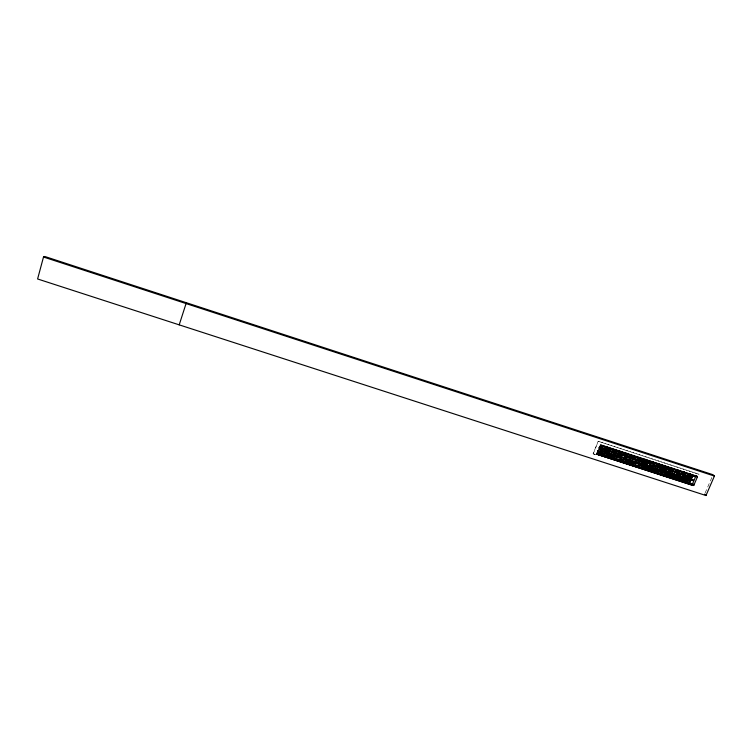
<?xml version="1.0" encoding="UTF-8"?>
<svg xmlns="http://www.w3.org/2000/svg" width="752" height="752" viewBox="0 0 752 752"><rect width="100%" height="100%" fill="white"/><g stroke="black" fill="none" stroke-linecap="round" stroke-linejoin="round"><path stroke-width="0.56" stroke-dasharray="3.76 2.82" d="M595.443 454.622L593.112 453.757L598.16 441.264L699.04 474.268L598.16 441.264M593.206 453.898L598.263 441.396M705.113 493.049L712.106 476.9M593.112 453.757L595.34 454.481"/><path stroke-width="1.13" d="M605.144 451.068C607.259 455.383 592.454 445.231 605.285 451.144M601.703 445.955L606.488 447.966L607.043 447.055L606.573 447.976M601.75 446.152L602.145 445.56M599.062 447.891L603.565 449.367L604.11 448.559L603.499 449.235M605.567 450.034C603.649 447.111 611.987 449.752 610.314 451.332C597.37 445.842 611.949 454.274 610.182 450.26M606.375 452.102L606.657 452.704L606.413 451.952L607.146 451.623L611.714 453.353M612.645 449.884C616.631 449.865 605.708 449.527 608.763 447.44M608.171 448.164L608.744 447.572M609.881 455.928C609.505 453.061 617.27 457.009 614.45 457.507M610.107 456.201L609.75 455.552M611.564 451.698C612.448 448.512 622.158 455.862 612.147 450.899C611.103 450.495 611.761 452.629 611.451 451.567M612.918 454.678L613.594 453.823L612.833 454.264M614.403 450.091L615.296 449.668L614.638 450.551M611.837 452.065C611.555 452.413 619.075 454.462 616.593 452.366M617.994 453.982L617.862 453.24L618.511 453.089M622.355 455.392C628.24 454.189 614.948 456.746 618.426 453.099M621.133 452.742L621.237 451.576M620.851 452.3L621.594 451.717M622.684 460.186C621.039 457.705 629.969 460.901 627.13 461.615M622.506 460.036L622.402 459.669M624.386 457.63L623.643 458.165L619.037 456.267L623.803 458.306L624.47 457.93L624.235 457.235M627.074 454.293C627.76 454.998 626.519 454.537 627.563 453.635M627.563 460.647C628.945 462.781 623.681 461.239 622.618 460.177M624.32 456.041C624.611 458.071 631.887 456.934 628.794 457.47M630.787 458.222C629.49 455.703 635.261 457.319 635.872 459.002M630.815 459.82L630.383 459.181L630.815 459.867M637.01 461.69C636.643 463.58 629.706 461.061 632.413 459.97M635.882 459.124C635.478 458.899 635.036 460.356 635.882 459.162C617.486 452.384 648.75 464.736 630.778 458.137M636.728 459.716L641.447 461.709L642.17 461.023M642.161 460.985L637.593 459.284L636.859 459.735L641.324 461.568L642.067 460.995M637.978 462.508L638.307 463.006M640.131 458.927L639.708 458.175L640.431 457.761L640.055 458.899L644.37 460.309M639.811 465.855L640.441 465.112M640.469 465.309C635.299 460.064 632.065 465.601 639.689 465.826M643.308 463.777L642.763 464.322M642.763 464.473L638.326 462.941L642.81 464.473L643.421 464.003L642.988 463.279L643.421 463.805M654.748 465.074C653.3 469.464 643.336 458.184 654.729 465.037C653.375 463.796 649.512 462.348 649.399 464.069C650.499 464.576 653.996 466.86 654.644 465.084M649.719 465.967L645.047 463.956M653.892 470.094C652.745 468.552 665.125 472.472 654.625 469.408M654.014 470.197L654.625 469.539M660.557 472.604C658.771 467.189 673.924 479.626 660.294 472.275M661.046 467.312C660.867 466.137 661.168 468.684 660.171 467.697M662.286 468.487C660.801 465.949 666.836 467.725 667.306 469.201M662.004 468.045L662.709 467.462L667.005 468.797L666.61 469.897L667.174 469.051M662.145 469.906C662.991 471.598 650.066 468.064 662.268 470.056M663.236 470.865L663.8 470.056L663.123 470.479L663.546 471.241L667.832 472.632L668.519 471.936M671.837 475.537C672.852 476.627 664.307 475.349 667.118 473.61C679.517 478.827 664.138 470.611 666.817 474.634M668.284 470.16L668.979 469.511M669.374 472.792C683.126 480.584 667.757 467.584 669.806 473.271M670.276 467.941L669.355 468.355L670.117 467.641M672.015 468.148L671.245 468.825L671.301 468.129M672.702 476.27C671.536 474.879 679.197 477.276 677.74 477.022M672.777 476.401L673.416 475.64M674.403 471.974L675.061 471.391L679.817 473.506L679.169 473.976L674.544 472.237M681.857 476.815L682.637 476.176L687.065 477.746L686.576 478.723L682.092 477.153L686.491 478.704M682.647 471.908L682.008 472.576L682.778 471.936M685.476 480.603C684.047 478.648 692.714 480.998 689.753 481.976C694.575 480.265 675.352 478.253 689.81 482.107M685.927 475.311L685.185 475.837L680.917 474.446L685.373 475.997L686.068 475.339M686.886 475.997L691.52 478.009L687.366 476.655L686.905 475.884L687.591 475.461L691.859 476.853L692.301 477.529L691.605 478.028L692.16 477.229M600.256 450.58L600.021 450.044M605.388 451.491L604.721 452.112M616.8 452.845L616.17 453.484M617.364 456.116L618.069 456.013L617.984 455.27M618.163 455.787L617.853 455.129M624.498 457.808L619.817 455.74M627.187 454.396L627.553 453.813M652.407 462.536L653.112 461.991M660.275 472.124L660.98 471.579M660.914 467.208L660.256 467.716M663.875 465.751L663.339 466.484L658.912 464.952M677.947 477.426L677.308 478.046L673.002 476.552M687.027 476.148L687.77 475.621L692.282 477.294M600.124 450.298L600.801 449.555M601.816 446.011L601.967 445.466M602.004 453.522L602.249 452.422M602.521 453.099L602.183 452.375L597.539 451.106M606.479 452.243L607.052 451.736M609.863 455.693L610.558 455.195M622.524 459.81L623.22 459.303L627.394 460.553M624.113 455.486L624.686 455.016L629.565 456.99M636.859 459.773L637.433 459.134L641.917 460.638M638.1 462.527L638.758 462.019M649.578 465.902C637.423 463.223 651.364 468.693 649.474 465.507M663.866 465.873L663.339 466.484M669.496 472.745L670.107 472.106M674.544 472.04L675.202 471.542M678.078 477.567L677.167 477.896M640.337 465.244L639.811 465.704M671.696 475.433L671.085 475.894M43.503 257.024L37.6 278.973L705.978 495.53L714.4 476.072L713.037 474.738L44.744 256.47L43.503 257.024L714.4 476.072M179.202 324.855L186.336 302.718M696.061 475.696L692.62 483.724C691.163 483.912 692.893 486.497 693.908 485.087L697.367 477.031L697.029 476.279L601.337 445.09L600.463 445.466L597.144 453.663L597.53 454.499L693.015 485.501M611.696 453.672L611.31 454.199M618.041 455.693L617.486 456.116M624.245 455.59L624.799 455.157M605.238 449.358L605.905 448.972L610.248 450.298M611.808 453.804L611.282 454.039M630.655 459.876C628.597 461.625 620.372 456.746 630.684 460.158C631.36 458.006 624.01 456.426 625.72 458.927M693.504 485.548L596.787 454.152L693.673 485.143L692.536 483.931L597.238 452.977M697.292 476.73L600.425 445.165L697.292 476.73L696.136 475.537M690.176 474.145L690.327 475.283L690.618 474.108M646.325 459.857C646.015 461.352 645.883 460.685 646.767 459.82M677.909 470.188C677.608 471.372 676.932 471.053 677.937 470.019M597.473 450.946L602.145 452.356M688.813 478.328C686.087 480.631 696.643 480.114 692.695 480.603M620.926 459.707L621.387 458.786M655.65 467.5C644.52 461.352 655.048 471.908 655.979 467.819M676.368 474.268C673.454 476.486 684.273 476.007 680.334 476.693M693.165 479.71L688.832 478.197L688.136 478.535L688.494 479.353L692.583 480.575M620.851 459.566L621.528 459.002M650.734 462.245L651.439 461.803L650.781 462.386M633.475 463.664L634.115 462.997M651.467 466.146L650.828 467.048M651.035 467.171L655.255 468.411L655.866 467.791M679.065 473.826L679.695 473.205M619.14 451.971C620.221 452.121 619.206 450.016 619.874 451.482M614.459 450.316L619.178 452.102L619.742 451.228M618.36 452.958L623.004 454.546M619.855 455.862L619.046 456.182L619.892 455.872M644.398 460.196L645.009 459.491M635.844 463.411L635.186 463.758L635.449 464.445M657.586 463.589L656.9 464.285L657.633 463.561M665.586 466.08C664.599 467.575 664.918 466.165 665.501 465.939M648.384 467.5L647.81 468.336L652.304 469.925L652.99 469.586L652.642 468.769L648.299 467.359M624.921 455.167L629.546 456.868M644.934 463.928L644.276 464.435L644.746 465.131M645.094 464.078L644.633 465.074M684.48 472.209C681.227 473.863 692.16 474.108 688.249 474.606M658.526 471.833C659.739 470.63 659.401 472.162 658.451 471.814M694.453 476.514L695.055 475.678L694.594 476.655L690.186 475.132M679.817 477.699C693.72 481.816 668.415 474.597 683.784 480.096C685.053 478.949 683.643 479.597 683.662 480.096M676.274 474.127L680.56 475.499M626.078 453.324C624.931 454.772 626.707 453.841 625.852 453.108M617.477 456.257L612.72 454.368M632.329 459.829C634.528 458.673 639.04 462.734 636.23 462.254M643.186 463.467C642.105 462.264 636.69 460.835 638.448 463.082M657.022 464.426L652.595 462.894M628.719 461.878C641.672 464.313 627.318 459.171 628.869 462.151M656.383 465.3C667.569 469.643 654.362 463.448 655.631 466.014M656.44 465.422L655.753 466.155M646.062 467.894C648.29 465.939 644.182 469.915 641.437 465.996C654.343 468.646 639.548 462.941 641.663 466.362M672.833 471.927L673.369 470.949L672.918 471.936L668.547 470.526M603.377 449.217L598.996 447.778M633.513 456.53L634.124 455.703L633.419 456.464M618.67 453.118L623.088 454.64M631.633 456.06L632.526 455.599L631.83 456.22L627.422 454.687M653.065 461.869L652.435 462.724M644.285 460.186C645.818 460.609 644.436 458.438 645.075 459.491M621.49 458.889C616.32 454.142 613.068 459.416 620.767 459.679M676.443 469.69L675.794 470.545L676.377 469.68M669.054 469.53C680.156 473.986 667.052 467.236 668.199 470.16M675.24 471.542L679.817 473.271M681.528 473.591L680.927 474.503L681.312 473.431L685.899 475.085L681.566 473.6M663.584 471.25L667.738 472.491L668.387 471.786M669.844 473.29L673.989 474.521L674.45 473.619M658.573 471.965L654.231 470.442M679.601 477.529L678.906 478.187L679.385 478.723M633.598 456.708L638.185 458.288L638.683 457.366M650.574 462.236L646.466 460.995M675.616 470.385L671.442 469.032M613.444 453.672L617.712 455.054M648.412 462.922L647.782 463.768L643.176 462.113L647.66 463.617L648.44 462.997M626.096 457.789L625.833 458.974M660.134 467.688L655.951 466.325L660.303 467.847M678.915 473.798L674.422 472.124M661.863 469.427C660.858 467.622 656.007 467.744 656.863 468.75M663.847 470.066L668.199 471.504M610.596 455.204L614.751 456.445M621.331 458.711L616.856 457.244L616.433 458.259M682.769 476.326L681.989 476.928M601.76 453.503L597.483 452.112M635.76 463.279L639.999 464.651M608.105 455.562C611.197 454.716 603.63 451.585 603.405 453.531C603.095 454.772 609.411 455.938 608.866 454.885M686.35 478.554L687.065 478.263L686.896 477.576M661.017 471.589L665.21 472.858L664.843 473.995M625.429 454.142L620.738 452.159M669.496 468.496L665.313 467.133M682.008 472.576L677.834 471.213M599.523 446.782L604.11 448.559M599.626 446.923L604.223 448.737M643.035 461.841L643.731 461.183L648.205 462.743L643.815 461.324L643.176 462.066M611.761 451.943L616.02 453.334M666.404 469.727L662.23 468.374L666.535 469.878M668.49 470.404L672.664 471.767M617.834 453.776L622.468 455.533M624.423 456.06L628.672 457.451M600.378 450.598L604.608 451.971M606.836 452.798L611.103 454.189L606.761 452.77M613.134 454.847L617.289 456.097M631.68 460.497L636.352 462.395M676.396 474.145C673.623 474.399 679.319 477.83 680.118 476.524M677.599 476.871L673.576 475.668M608.697 454.622L604.176 453.127L603.593 453.973M609.75 455.637L614.478 457.63L615.164 456.831M692.357 484.335L596.599 453.24L597.53 454.499M662.324 468.505L661.976 468.195M648.036 468.534C645.583 466.005 655.537 468.985 652.266 469.915M629.076 462.367L633.513 463.805L634.039 462.959M608.058 448.023L608.415 448.502M605.069 450.946L605.492 451.51M696.042 475.743L697.348 477.078M684.386 472.077L683.634 472.435L683.944 473.102M704.643 494.13L705.978 495.53M692.62 483.724L693.908 485.087M657.615 468.035L656.91 468.853M638.063 458.259L638.721 457.479M632.451 459.857L631.793 460.6M658.564 464.435C658.667 465.601 659.739 462.63 658.564 464.435"/></g></svg>
